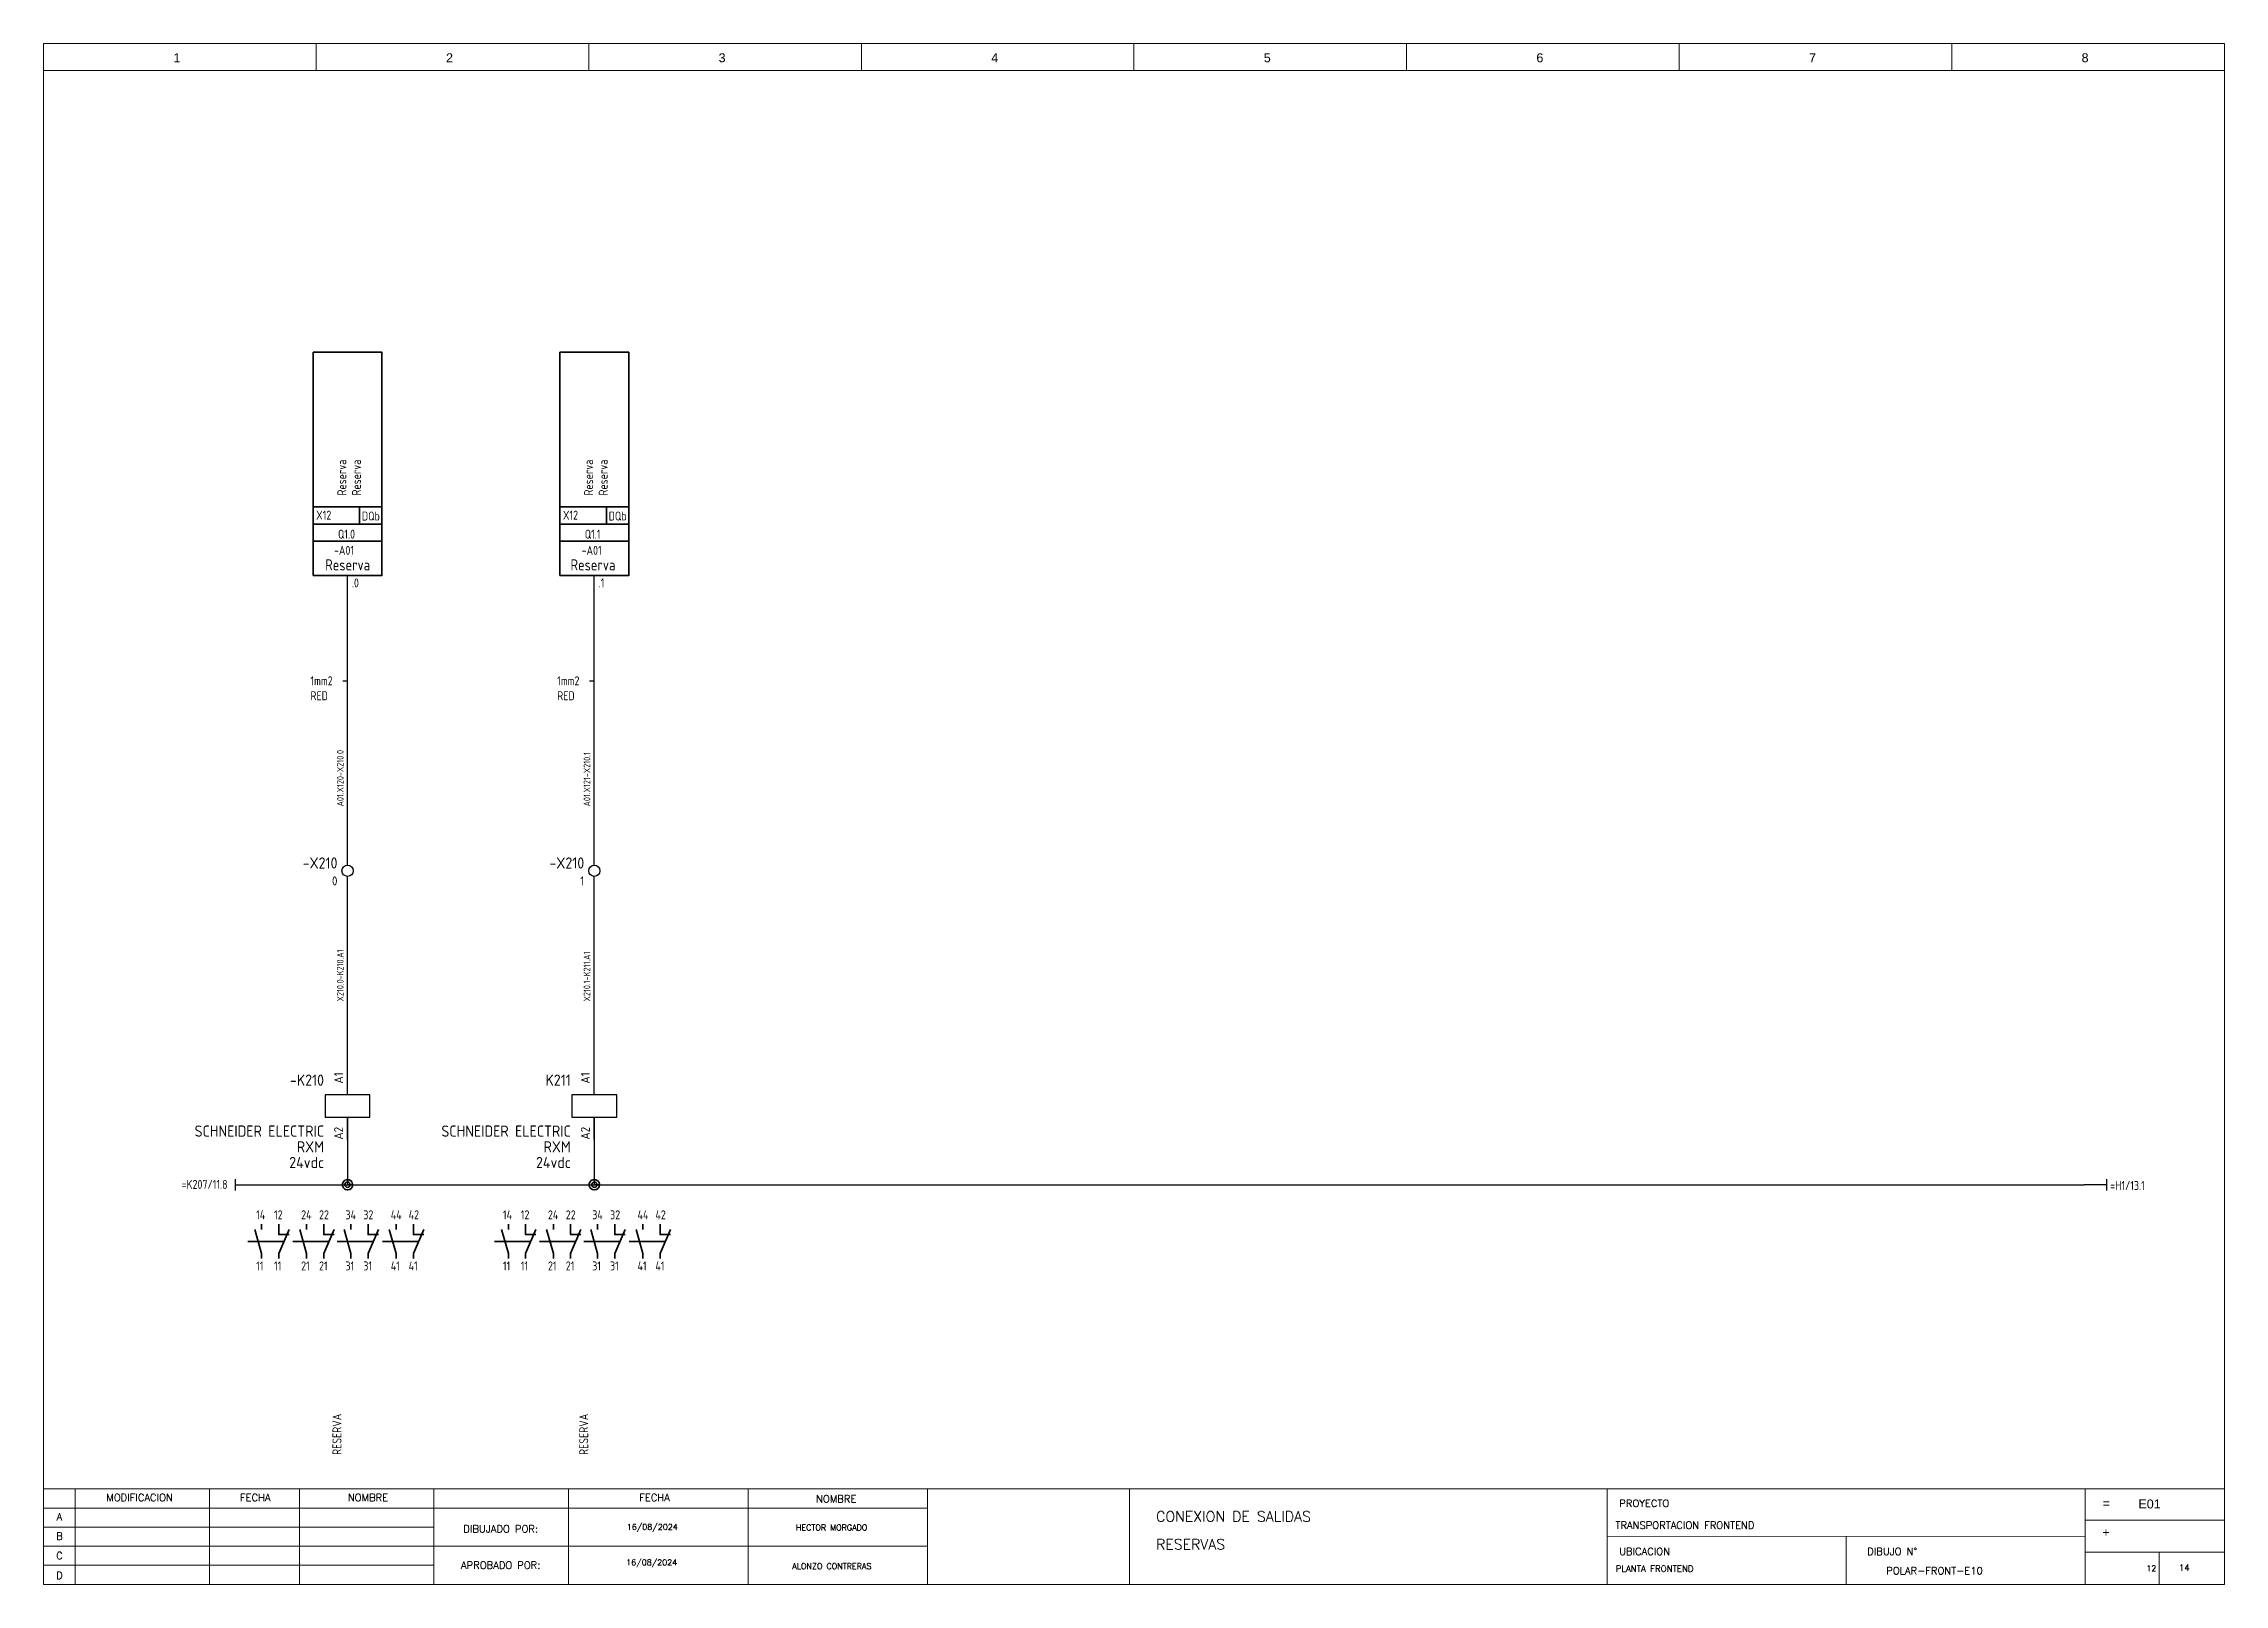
# Paper-space layout '12' of a CAD drawing. Header units: millimetres. Extents: x -33 to 453, y -23 to 320.
# The model-space entities are those that its viewports show. They can reach past a viewport. Long polylines and large blocks are cut down to what shows.
import ezdxf
from ezdxf.enums import TextEntityAlignment as Align

# ---------------------------------------------------------------- set-up
doc = ezdxf.new("R2010")
doc.units = ezdxf.units.MM
doc.header["$MEASUREMENT"] = 0
for name, color, linetype in [('0V', 160, 'Continuous'), ('24V', 20, 'Continuous'), ('DESC', 150, 'Continuous'), ('PDF_Geometría', 7, 'Continuous'), ('TAGS', 150, 'Continuous'), ('TERMS', 123, 'Continuous'), ('WIRENO', 10, 'Continuous'), ('WIREREF', 50, 'Continuous'), ('XREF', 7, 'Continuous')]:
    doc.layers.add(name, color=color, linetype=linetype)
for name, color, linetype, lineweight in [('FORMATO', 7, 'Continuous', 5), ('nombre tags', 200, 'Continuous', 0), ('SYMS', 7, 'Continuous', 30)]:
    doc.layers.add(name, color=color, linetype=linetype, lineweight=lineweight)
doc.styles.add('ROMANS', font='romans.shx')
doc.styles.add('SIMPLEX', font='simplex.shx', dxfattribs={"height": 6})
doc.styles.get("Standard").update_dxf_attribs({"font": 'arial.ttf'})
doc.styles.add('WD_IEC', font='ISOCP2.shx', dxfattribs={"width": 0.9, "height": 4})

# ---------------------------------------------------------------- blocks, each defined once
blk = doc.blocks.new('Membrete A3')
at = {"layer": 'FORMATO', "color": 5}
for p, q in [((454.02, 319.51), (-32.03, 319.51)), ((-32.03, 319.51), (-32.03, 313.51)), ((28.73, 319.51), (28.73, 313.51)), ((89.48, 319.51), (89.48, 313.51)), ((150.24, 319.51), (150.24, 313.51)), ((210.99, 319.51), (210.99, 313.51)), ((271.75, 319.51), (271.75, 313.51)), ((332.5, 319.51), (332.5, 313.51)), ((393.26, 319.51), (393.26, 313.51)), ((454.02, 319.51), (454.02, 313.51)), ((-32.03, 313.51), (454.02, 313.51)), ((454.02, -2.58), (-32.03, -2.58)), ((-32.03, -2.58), (-32.03, -23.85)), ((-25.03, -23.85), (-25.03, -2.58)), ((4.97, -23.85), (4.97, -2.58)), ((24.97, -23.85), (24.97, -2.58)), ((54.97, -23.85), (54.97, -2.58)), ((84.97, -23.85), (84.97, -2.58)), ((124.97, -23.85), (124.97, -2.58)), ((164.97, -23.85), (164.97, -2.58)), ((209.97, -23.85), (209.97, -2.58)), ((316.47, -2.58), (316.47, -23.85)), ((422.96, -2.58), (422.96, -23.85)), ((454.02, -2.58), (454.02, -23.85)), ((-32.03, -6.84), (54.97, -6.84)), ((54.97, -6.84), (164.97, -6.84)), ((422.96, -9.52), (454.02, -9.52)), ((-32.03, -11.09), (54.97, -11.09)), ((316.47, -13.22), (422.96, -13.1)), ((369.71, -13.16), (369.71, -23.85)), ((-32.03, -15.35), (54.97, -15.35)), ((54.97, -15.35), (164.97, -15.35)), ((422.96, -16.69), (454.02, -16.69)), ((-32.03, -19.6), (54.97, -19.6)), ((454.02, -23.85), (-32.03, -23.85))]:
    blk.add_line(p, q, dxfattribs=at)
at = {"layer": 'FORMATO', "color": 172, "true_color": 0x0000d2}
blk.add_line((439.51, -16.69), (439.51, -23.85), dxfattribs=at)
at = {"flags": 8}
for tag, p in [('=', (437.34, -6.94)), ('+', (437.03, -13.59))]:
    blk.add_attdef(tag, text='', height=2, dxfattribs=at).set_placement(p, align=Align.CENTER)
at = {"layer": 'FORMATO', "style": 'SIMPLEX'}
for s, height, p in [('MODIFICACION', 1.625, (-10.65, -5.33)), ('FECHA', 1.625, (15.14, -5.33)), ('NOMBRE', 1.625, (40.26, -5.33)), ('FECHA', 1.625, (104.13, -5.33)), ('NOMBRE', 1.625, (144.62, -5.61)), ('A', 1.62, (-28.51, -9.6)), ('PROYECTO', 1.625, (324.72, -6.61)), ('B', 1.62, (-28.51, -13.91)), ('DIBUJADO POR:', 1.625, (69.84, -12.31)), ('C', 1.62, (-28.51, -18.26)), ('APROBADO POR:', 1.625, (69.84, -20.39)), ('UBICACION', 1.625, (324.79, -17.32)), ('DIBUJO N°', 1.625, (379.98, -17.32)), ('D', 1.62, (-28.51, -22.66))]:
    blk.add_text(s, height=height, dxfattribs=at).set_placement(p, align=Align.CENTER)
at = {"layer": 'FORMATO', "color": 5, "char_height": 2, "attachment_point": 1}
for s, insert in [('1', (-3.1, 317.35)), ('2', (57.66, 317.35)), ('3', (118.41, 317.35)), ('4', (179.17, 317.35)), ('5', (239.92, 317.35)), ('6', (300.68, 317.35)), ('7', (361.44, 317.35)), ('8', (422.19, 317.35))]:
    blk.add_mtext_dynamic_manual_height_columns(s, width=6.4736, gutter_width=10, heights=[0], dxfattribs=dict(at, insert=insert))
at = {"layer": 'FORMATO', "char_height": 2, "attachment_point": 1}
for s, insert in [('{\\Famgdt|c0;=}', (426.91, -4.81)), ('{\\Famgdt|c0;+}', (426.84, -11.28))]:
    blk.add_mtext_dynamic_manual_height_columns(s, width=6.5897, gutter_width=30, heights=[0], dxfattribs=dict(at, insert=insert))
at = {"layer": 'FORMATO', "char_height": 1.3, "attachment_point": 1, "style": 'SIMPLEX'}
for insert in [(97.95, -10.41), (97.81, -18.31)]:
    blk.add_mtext_dynamic_manual_height_columns('16/08/2024', width=6.1912, gutter_width=1, heights=[0], dxfattribs=dict(at, insert=insert))
at = {"layer": 'FORMATO', "flags": 8}
for tag, p, height, style in [('MOD_DESC11', (-24.47, -8.5), 1.3, 'ROMANS'), ('MOD_DESC12', (-24.47, -10.77), 1.3, 'ROMANS'), ('TITULO_3', (215.92, -9.87), 2.3, 'ROMANS'), ('MOD_DESC21', (-24.43, -12.68), 1.3, 'ROMANS'), ('MOD_DESC22', (-24.43, -14.95), 1.3, 'ROMANS'), ('TITULO_4', (215.92, -16.08), 2.3, 'ROMANS'), ('TITULO_1', (318.29, -11.48), 1.62, 'SIMPLEX'), ('MOD_DESC31', (-24.52, -16.84), 1.3, 'ROMANS'), ('MOD_DESC32', (-24.52, -19.12), 1.3, 'ROMANS'), ('TITULO_2', (318.36, -21.07), 1.4, 'SIMPLEX')]:
    blk.add_attdef(tag, p, '', height=height, dxfattribs=dict(at, style=style))
for tag, height, style, p in [('MOD_F1', 1.3, 'ROMANS', (14.38, -9.61)), ('MOD_N1', 1.3, 'ROMANS', (30.54, -9.91)), ('MOD_F2', 1.3, 'ROMANS', (14.31, -13.92)), ('MOD_N2', 1.3, 'ROMANS', (30.46, -14.07)), ('DIBUJO', 1.3, 'SIMPLEX', (143.59, -11.82)), ('MOD_F3', 1.3, 'ROMANS', (14.38, -18.31)), ('MOD_N3', 1.3, 'ROMANS', (30.48, -18.32)), ('APROBO', 1.3, 'SIMPLEX', (143.64, -20.44)), ('DWG_NO', 1.62, 'SIMPLEX', (389.4, -21.62)), ('N°', 1.3, 'ROMANS', (432.14, -20.89))]:
    blk.add_attdef(tag, text='', height=height, dxfattribs=dict(at, style=style)).set_placement(p, align=Align.CENTER)
at = {"layer": 'FORMATO', "style": 'ROMANS', "flags": 8}
blk.add_attdef('CANTIDAD', text='', height=1.4, dxfattribs=at).set_placement((447.78, -20.98), align=Align.RIGHT)
blk = doc.blocks.new('VCR1')
for p, q in [((0, 2.5), (0, 7.5)), ((0, -2.5), (0, -7.5))]:
    blk.add_line(p, q)
blk.add_lwpolyline([(-5, 2.5), (-5, -2.5), (5, -2.5), (5, 2.5)], close=True)
at = {"style": 'WD_IEC'}
for tag, p in [('INST', (-5.25, 11.5)), ('LOC', (-5.25, 8)), ('TAG1', (-5.25, 4.5)), ('DESC1', (-5.25, -6.85)), ('DESC2', (-5.25, -10.35)), ('DESC3', (-5.25, -13.85))]:
    blk.add_attdef(tag, text='', height=2.5, dxfattribs=at).set_placement(p, align=Align.RIGHT)
blk.add_attdef('TERM01', text='', height=2, rotation=90, dxfattribs=at).set_placement((-1, 7.5), align=Align.RIGHT)
at = {"style": 'WD_IEC', "flags": 1}
for tag, p, height in [('X2TERM01', (0, 7.5), 0.32), ('X4LINK', (-5, 0), 0.32), ('X1LINK', (5, 0), 0.32), ('ASSYCODE', (1, -4), 1), ('FAMILY', (1, -5.5), 1), ('X8TERM02', (0, -7.5), 0.32), ('CATDESC', (1, -7), 1)]:
    blk.add_attdef(tag, p, '', height=height, dxfattribs=at)
at = {"style": 'WD_IEC', "flags": 9}
for tag, p in [('MFG', (-6, 1)), ('CAT', (-6, -1.5))]:
    blk.add_attdef(tag, text='', height=1.5, dxfattribs=at).set_placement(p, align=Align.RIGHT)
at = {"style": 'WD_IEC'}
blk.add_attdef('TERM02', (-1, -7.5), '', height=2, rotation=90, dxfattribs=at)
at = {"lineweight": 9, "style": 'WD_IEC'}
for tag, p in [('NO', (-5.5, -16.5)), ('NC', (-5.5, -20))]:
    blk.add_attdef(tag, text='', height=2.5, dxfattribs=at).set_placement(p, align=Align.TOP_RIGHT)
for tag, p in [('XREFNO', (-4, -16.5)), ('XREFNC', (-4, -20))]:
    blk.add_attdef(tag, text='', height=2.5, dxfattribs=at).set_placement(p, align=Align.TOP_LEFT)
blk = doc.blocks.new('REFERENCIA_ENTRADA_HORIZONTAL')
at = {"layer": 'SYMS'}
for p, q in [((-5, 1.25), (-5, -1.25)), ((-5, 0), (0, 0))]:
    blk.add_line(p, q, dxfattribs=at)
at = {"layer": 'TAGS', "style": 'WD_IEC', "width": 0.9, "flags": 8}
blk.add_attdef('TAG', text='', height=1, dxfattribs=at).set_placement((-15.18, -2.12), align=Align.RIGHT)
blk = doc.blocks.new('empalme')
at = {"layer": 'PDF_Geometría', "color": 40, "lineweight": 35, "true_color": 0xffcf00}
for points in [[(145.66, 151.93), (144.51, 151.93)], [(145.1, 151.93), (144.51, 151.93)]]:
    blk.add_lwpolyline(points, close=True, dxfattribs=at)
for points in [[(143.39, 152.17), (143.39, 152.17), (143.34, 151.93), (143.39, 151.7)], [(143.58, 152.61), (143.58, 152.61), (143.44, 152.41), (143.39, 152.17)], [(143.39, 151.7), (143.39, 151.7), (143.44, 151.46), (143.58, 151.26)], [(143.94, 152.93), (143.94, 152.93), (143.73, 152.81), (143.58, 152.61)], [(143.58, 151.26), (143.58, 151.26), (143.73, 151.06), (143.94, 150.94)], [(143.94, 152.06), (143.94, 152.06), (143.92, 151.93), (143.94, 151.81)], [(144.39, 153.08), (144.39, 153.08), (144.15, 153.05), (143.94, 152.93)], [(144.04, 152.28), (144.04, 152.28), (143.97, 152.18), (143.94, 152.06)], [(143.94, 151.81), (143.94, 151.81), (143.97, 151.69), (144.04, 151.59)], [(143.94, 150.94), (143.94, 150.94), (144.15, 150.82), (144.39, 150.79)], [(144.22, 152.44), (144.22, 152.44), (144.12, 152.38), (144.04, 152.28)], [(144.04, 151.59), (144.04, 151.59), (144.12, 151.49), (144.22, 151.43)], [(144.45, 152.51), (144.45, 152.51), (144.33, 152.5), (144.22, 152.44)], [(144.22, 151.43), (144.22, 151.43), (144.33, 151.37), (144.45, 151.36)], [(144.87, 153.03), (144.87, 153.03), (144.64, 153.1), (144.39, 153.08)], [(144.39, 150.79), (144.39, 150.79), (144.64, 150.77), (144.87, 150.84)], [(144.69, 152.49), (144.69, 152.49), (144.58, 152.53), (144.45, 152.51)], [(144.45, 151.36), (144.45, 151.36), (144.58, 151.34), (144.69, 151.38)], [(144.9, 152.37), (144.9, 152.37), (144.81, 152.45), (144.69, 152.49)], [(144.69, 151.38), (144.69, 151.38), (144.81, 151.42), (144.9, 151.5)], [(145.28, 152.79), (145.28, 152.79), (145.1, 152.95), (144.87, 153.03)], [(144.87, 150.84), (144.87, 150.84), (145.1, 150.92), (145.28, 151.08)], [(145.05, 152.17), (145.05, 152.17), (144.99, 152.28), (144.9, 152.37)], [(144.9, 151.5), (144.9, 151.5), (144.99, 151.58), (145.05, 151.7)], [(145.1, 151.93), (145.1, 151.93), (145.1, 152.06), (145.05, 152.17)], [(145.05, 151.7), (145.05, 151.7), (145.1, 151.81), (145.1, 151.93)], [(145.56, 152.4), (145.56, 152.4), (145.46, 152.62), (145.28, 152.79)], [(145.28, 151.08), (145.28, 151.08), (145.46, 151.24), (145.56, 151.47)], [(145.66, 151.93), (145.66, 151.93), (145.66, 152.18), (145.56, 152.4)], [(145.56, 151.47), (145.56, 151.47), (145.66, 151.69), (145.66, 151.93)]]:
    blk.add_open_spline(points, degree=3, dxfattribs=at)
blk = doc.blocks.new('empalme_')
at = {"layer": '0V'}
blk.add_blockref('empalme', (-144.51, -151.93), dxfattribs=at)
blk = doc.blocks.new('VT0002')
blk.add_circle((0, 0), 1.25)
at = {"style": 'WD_IEC', "flags": 1}
for tag, p, height in [('ASSYCODE', (2.75, 10.75), 1), ('CATDESC', (2.75, 9.25), 1), ('MFG', (2.75, 7.25), 1.5), ('CAT', (2.75, 4.75), 1.5), ('X4PIN01', (-1.25, 1), 0.25), ('X4TERM01', (-1.25, 0), 0.25), ('X4TERMDESC01', (-1.25, 0.5), 0.4), ('STRIPSEQ', (0, 0), 0.025), ('X2PIN01', (0, 2.25), 0.25), ('X2TERM01', (0, 1.25), 0.25), ('X8PIN01', (0, -0.25), 0.25), ('X2TERMDESC01', (0, 1.75), 0.4), ('X1PIN01', (1.25, 1), 0.25), ('X1TERM01', (1.25, 0), 0.25), ('X1TERMDESC01', (1.25, 0.5), 0.4), ('LINKTERM', (0, -0.04), 0.025), ('X8TERM01', (0, -1.25), 0.25), ('X8TERMDESC01', (0, -0.75), 0.4)]:
    blk.add_attdef(tag, p, '', height=height, dxfattribs=at)
at = {"style": 'WD_IEC'}
for tag, p in [('INST', (-2.25, 6.5)), ('LOC', (-2.25, 3.5)), ('DESC1', (-2.25, -6.25)), ('DESC2', (-2.25, -9.25)), ('DESC3', (-2.25, -12.25))]:
    blk.add_attdef(tag, text='', height=2.5, dxfattribs=at).set_placement(p, align=Align.RIGHT)
at = {"style": 'WD_IEC', "flags": 8}
for tag, height, p in [('TAGSTRIP', 2.5, (-2.25, 0.5)), ('TERM01', 2, (-2.25, -3.25))]:
    blk.add_attdef(tag, text='', height=height, dxfattribs=at).set_placement(p, align=Align.RIGHT)

msp = doc.modelspace()

# ---------------------------------------------------------------- linework, layer by layer
at = {"layer": '0V'}
for p, q in [((577.29, -553.63), (577.29, -548.63)), ((577.29, -548.63), (577.29, -563.69)), ((632.29, -553.63), (632.29, -548.63)), ((632.29, -548.63), (632.29, -563.69)), ((557.27, -563.69), (964.34, -563.69))]:
    msp.add_line(p, q, dxfattribs=at)
at = {"layer": '24V'}
for p, q in [((577.29, -492.48), (577.29, -427.95)), ((632.29, -492.48), (632.29, -427.95)), ((577.29, -516.81), (577.29, -494.98)), ((632.29, -516.81), (632.29, -494.98)), ((577.29, -538.63), (577.29, -516.81)), ((632.29, -538.63), (632.29, -516.81))]:
    msp.add_line(p, q, dxfattribs=at)
at = {"layer": 'PDF_Geometría', "lineweight": 35}
for points in [[(569.63, -427.95), (569.63, -378.16), (584.95, -378.16), (584.95, -427.95)], [(624.63, -427.95), (624.63, -378.16), (639.95, -378.16), (639.95, -427.95)]]:
    msp.add_lwpolyline(points, close=True, dxfattribs=at)
for points in [[(569.63, -412.63), (584.95, -412.63)], [(579.97, -416.46), (579.97, -412.63)], [(624.63, -412.63), (639.95, -412.63)], [(634.97, -416.46), (634.97, -412.63)], [(569.63, -416.46), (584.95, -416.46)], [(624.63, -416.46), (639.95, -416.46)], [(569.63, -420.29), (584.95, -420.29)], [(624.63, -420.29), (639.95, -420.29)]]:
    msp.add_lwpolyline(points, dxfattribs=at)
at = {"layer": 'SYMS'}
for p, q in [((969.34, -563.69), (964.34, -563.69)), ((969.34, -562.44), (969.34, -564.94))]:
    msp.add_line(p, q, dxfattribs=at)
at = {"layer": 'WIRENO'}
for p, q in [((576.23, -451.41), (577.29, -451.41)), ((631.23, -451.41), (632.29, -451.41))]:
    msp.add_line(p, q, dxfattribs=at)
at = {"layer": 'XREF', "lineweight": 35}
for points in [[(558.13, -573.64), (558.13, -572.49)], [(564.26, -574.79), (561.96, -574.79), (561.96, -572.49)], [(568.16, -573.64), (568.16, -572.49)], [(574.28, -574.79), (571.99, -574.79), (571.99, -572.49)], [(578.03, -573.64), (578.03, -572.49)], [(584.16, -574.79), (581.86, -574.79), (581.86, -572.49)], [(588.13, -573.64), (588.13, -572.49)], [(594.26, -574.79), (591.96, -574.79), (591.96, -572.49)], [(613.13, -573.64), (613.13, -572.49)], [(619.26, -574.79), (616.96, -574.79), (616.96, -572.49)], [(623.16, -573.64), (623.16, -572.49)], [(629.28, -574.79), (626.99, -574.79), (626.99, -572.49)], [(633.03, -573.64), (633.03, -572.49)], [(639.16, -574.79), (636.86, -574.79), (636.86, -572.49)], [(643.13, -573.64), (643.13, -572.49)], [(649.26, -574.79), (646.96, -574.79), (646.96, -572.49)], [(555.07, -576.32), (563.11, -576.32)], [(558.13, -580.15), (558.13, -579), (556.6, -573.64)], [(561.96, -580.15), (561.96, -579), (564.26, -573.64)], [(565.09, -576.32), (573.13, -576.32)], [(568.16, -580.15), (568.16, -579), (566.62, -573.64)], [(571.99, -580.15), (571.99, -579), (574.28, -573.64)], [(574.97, -576.32), (583.01, -576.32)], [(578.03, -580.15), (578.03, -579), (576.5, -573.64)], [(581.86, -580.15), (581.86, -579), (584.16, -573.64)], [(585.07, -576.32), (593.11, -576.32)], [(588.13, -580.15), (588.13, -579), (586.6, -573.64)], [(591.96, -580.15), (591.96, -579), (594.26, -573.64)], [(610.07, -576.32), (618.11, -576.32)], [(613.13, -580.15), (613.13, -579), (611.6, -573.64)], [(616.96, -580.15), (616.96, -579), (619.26, -573.64)], [(620.09, -576.32), (628.13, -576.32)], [(623.16, -580.15), (623.16, -579), (621.62, -573.64)], [(626.99, -580.15), (626.99, -579), (629.28, -573.64)], [(629.97, -576.32), (638.01, -576.32)], [(633.03, -580.15), (633.03, -579), (631.5, -573.64)], [(636.86, -580.15), (636.86, -579), (639.16, -573.64)], [(640.07, -576.32), (648.11, -576.32)], [(643.13, -580.15), (643.13, -579), (641.6, -573.64)], [(646.96, -580.15), (646.96, -579), (649.26, -573.64)]]:
    msp.add_lwpolyline(points, dxfattribs=at)

# ---------------------------------------------------------------- block references
at = {"layer": '0V'}
for p in [(577.29, -563.69), (632.29, -563.69)]:
    msp.add_blockref('empalme_', p, dxfattribs=at)
at = {"layer": 'SYMS'}
ref = msp.add_blockref('VT0002', (577.29, -493.73), dxfattribs=at)
ref.add_attrib('TERM01', '0', dxfattribs={"layer": 'TERMS', "height": 2, "style": 'WD_IEC', "flags": 8}).set_placement((575.04, -496.98), align=Align.RIGHT)
ref.add_attrib('TAGSTRIP', '-X210', dxfattribs={"layer": 'TAGS', "height": 2.5, "style": 'WD_IEC', "flags": 8}).set_placement((575.04, -493.23), align=Align.RIGHT)
ref = msp.add_blockref('VT0002', (632.29, -493.73), dxfattribs=at)
ref.add_attrib('TERM01', '1', dxfattribs={"layer": 'TERMS', "height": 2, "style": 'WD_IEC', "flags": 8}).set_placement((630.04, -496.98), align=Align.RIGHT)
ref.add_attrib('TAGSTRIP', '-X210', dxfattribs={"layer": 'TAGS', "height": 2.5, "style": 'WD_IEC', "flags": 8}).set_placement((630.04, -493.23), align=Align.RIGHT)
ref = msp.add_blockref('VCR1', (577.29, -546.13), dxfattribs=at)
ref.add_attrib('TERM02', 'A2', (576.29, -553.63), dxfattribs={"layer": 'TERMS', "height": 2, "rotation": 90, "style": 'WD_IEC'})
ref.add_attrib('TERM01', 'A1', dxfattribs={"layer": 'TERMS', "height": 2, "rotation": 90, "style": 'WD_IEC'}).set_placement((576.29, -538.63), align=Align.RIGHT)
ref.add_attrib('DESC3', '24vdc', dxfattribs={"layer": 'DESC', "height": 2.5, "style": 'WD_IEC'}).set_placement((572.04, -559.98), align=Align.RIGHT)
ref.add_attrib('DESC2', 'RXM', dxfattribs={"layer": 'DESC', "height": 2.5, "style": 'WD_IEC'}).set_placement((572.04, -556.48), align=Align.RIGHT)
ref.add_attrib('DESC1', 'SCHNEIDER ELECTRIC', dxfattribs={"layer": 'DESC', "height": 2.5, "style": 'WD_IEC'}).set_placement((572.04, -552.98), align=Align.RIGHT)
ref.add_attrib('TAG1', '-K210', dxfattribs={"layer": 'TAGS', "height": 2.5, "style": 'WD_IEC'}).set_placement((572.04, -541.63), align=Align.RIGHT)
ref = msp.add_blockref('VCR1', (632.29, -546.13), dxfattribs=at)
ref.add_attrib('TERM02', 'A2', (631.29, -553.63), dxfattribs={"layer": 'TERMS', "height": 2, "rotation": 90, "style": 'WD_IEC'})
ref.add_attrib('TERM01', 'A1', dxfattribs={"layer": 'TERMS', "height": 2, "rotation": 90, "style": 'WD_IEC'}).set_placement((631.29, -538.63), align=Align.RIGHT)
ref.add_attrib('DESC3', '24vdc', dxfattribs={"layer": 'DESC', "height": 2.5, "style": 'WD_IEC'}).set_placement((627.04, -559.98), align=Align.RIGHT)
ref.add_attrib('DESC2', 'RXM', dxfattribs={"layer": 'DESC', "height": 2.5, "style": 'WD_IEC'}).set_placement((627.04, -556.48), align=Align.RIGHT)
ref.add_attrib('DESC1', 'SCHNEIDER ELECTRIC', dxfattribs={"layer": 'DESC', "height": 2.5, "style": 'WD_IEC'}).set_placement((627.04, -552.98), align=Align.RIGHT)
ref.add_attrib('TAG1', 'K211', dxfattribs={"layer": 'TAGS', "height": 2.5, "style": 'WD_IEC'}).set_placement((627.04, -541.63), align=Align.RIGHT)
msp.add_blockref('REFERENCIA_ENTRADA_HORIZONTAL', (557.27, -563.69), dxfattribs=at)

# ---------------------------------------------------------------- texts
at = {"layer": 'DESC', "char_height": 2, "attachment_point": 7, "rotation": 90, "style": 'WD_IEC'}
for s, insert, width in [('Reserva', (577.01, -410.1), 36.6324), ('Reserva', (580.27, -410.1), 24.66), ('Reserva', (632.01, -410.1), 36.6324), ('Reserva', (635.27, -410.1), 24.66), ('RESERVA', (575.93, -623.9), 36.6324), ('RESERVA', (630.93, -623.9), 36.6324)]:
    msp.add_mtext(s, dxfattribs=dict(at, insert=insert, width=width))
at = {"layer": 'nombre tags', "char_height": 2, "attachment_point": 7, "style": 'WD_IEC'}
for s, insert in [('X12   ', (570.29, -415.47)), ('Q1.0', (575.15, -419.7)), ('DQb  ', (580.49, -415.66)), ('X12   ', (625.29, -415.47)), ('Q1.1', (630.15, -419.7)), ('DQb  ', (635.49, -415.66)), ('-A01', (574.26, -423.31)), ('-A01', (629.45, -423.31))]:
    msp.add_mtext(s, dxfattribs=dict(at, insert=insert))
at = {"layer": 'nombre tags', "char_height": 2.5, "width": 14.5596, "attachment_point": 7, "style": 'WD_IEC'}
for insert in [(572.32, -426.8), (626.99, -426.8)]:
    msp.add_mtext('Reserva', dxfattribs=dict(at, insert=insert))
at = {"layer": 'TAGS', "char_height": 2, "attachment_point": 7, "style": 'WD_IEC'}
for s, insert in [('.0', (578.24, -430.57)), ('.1', (633.24, -430.57)), ('14', (556.93, -571.39)), ('12', (560.91, -571.39)), ('24', (566.95, -571.39)), ('22', (570.93, -571.39)), ('34', (576.82, -571.39)), ('32', (580.8, -571.39)), ('44', (586.92, -571.39)), ('42', (590.9, -571.39)), ('14', (611.93, -571.39)), ('12', (615.91, -571.39)), ('24', (621.95, -571.39)), ('22', (625.93, -571.39)), ('34', (631.82, -571.39)), ('32', (635.8, -571.39)), ('44', (641.92, -571.39)), ('42', (645.9, -571.39)), ('11', (556.93, -582.78)), ('11', (560.91, -582.78)), ('21', (566.95, -582.78)), ('21', (570.93, -582.78)), ('31', (576.82, -582.78)), ('31', (580.8, -582.78)), ('41', (586.92, -582.78)), ('41', (590.9, -582.78)), ('11', (611.93, -582.78)), ('11', (615.91, -582.78)), ('21', (621.95, -582.78)), ('21', (625.93, -582.78)), ('31', (631.82, -582.78)), ('31', (635.8, -582.78)), ('41', (641.92, -582.78)), ('41', (645.9, -582.78))]:
    msp.add_mtext(s, dxfattribs=dict(at, insert=insert))
at = {"layer": 'TAGS', "char_height": 2, "attachment_point": 1, "style": 'WD_IEC'}
for s, insert in [('\\pxql;=K207/11.8', (540.3, -562.61)), ('\\pxql;=H1/13.1', (970.15, -562.86))]:
    msp.add_mtext_dynamic_manual_height_columns(s, width=2, gutter_width=10, heights=[0], dxfattribs=dict(at, insert=insert))
at = {"layer": 'WIRENO', "char_height": 2, "attachment_point": 1, "style": 'WD_IEC'}
for insert in [(569.02, -450.38), (624.02, -450.38)]:
    msp.add_mtext_dynamic_manual_height_columns('1mm2\\PRED', width=7.1352, gutter_width=20, heights=[0], dxfattribs=dict(at, insert=insert))
at = {"layer": 'WIREREF', "char_height": 1.5, "attachment_point": 1, "rotation": 90, "style": 'WD_IEC'}
for s, insert in [('A01.X120-X210.0', (574.9, -479.37)), ('A01.X121-X210.1', (629.9, -479.37)), ('X210.0-K210.A1', (574.9, -522.83)), ('X210.1-K211.A1', (629.9, -522.83))]:
    msp.add_mtext_dynamic_manual_height_columns(s, width=67.509, gutter_width=20, heights=[0], dxfattribs=dict(at, insert=insert))

psp = doc.layouts.new('12')

# ---------------------------------------------------------------- block references
at = {"layer": 'FORMATO'}
ref = psp.add_blockref('Membrete A3', (-0.82, 0.6), dxfattribs=at)
ref.add_attrib('N°', '12', dxfattribs={"height": 1.3, "style": 'ROMANS', "flags": 8}).set_placement((436.91, -20.33), align=Align.CENTER)
ref.add_attrib('TITULO_4', 'RESERVAS', (215.1, -15.48), dxfattribs={"height": 2.3, "style": 'ROMANS', "flags": 8})
ref.add_attrib('DWG_NO', 'POLAR-FRONT-E10', dxfattribs={"height": 1.625, "style": 'SIMPLEX', "flags": 8}).set_placement((388.58, -21.02), align=Align.CENTER)
ref.add_attrib('DIBUJO', 'HECTOR MORGADO', dxfattribs={"height": 1.3, "style": 'SIMPLEX', "flags": 8}).set_placement((142.77, -11.23), align=Align.CENTER)
ref.add_attrib('APROBO', 'ALONZO CONTRERAS', dxfattribs={"height": 1.3, "style": 'SIMPLEX', "flags": 8}).set_placement((142.82, -19.85), align=Align.CENTER)
ref.add_attrib('TITULO_1', 'TRANSPORTACION FRONTEND', (317.47, -10.89), dxfattribs={"height": 1.625, "style": 'SIMPLEX', "flags": 8})
ref.add_attrib('TITULO_3', 'CONEXION DE SALIDAS', (215.1, -9.27), dxfattribs={"height": 2.3, "style": 'ROMANS', "flags": 8})
ref.add_attrib('=', 'E01', dxfattribs={"layer": '0', "height": 2, "flags": 8}).set_placement((436.52, -6.34), align=Align.CENTER)
ref.add_attrib('TITULO_2', 'PLANTA FRONTEND', (317.54, -20.47), dxfattribs={"height": 1.4, "style": 'SIMPLEX', "flags": 8})
ref.add_attrib('CANTIDAD', '14', dxfattribs={"height": 1.4, "style": 'ROMANS', "flags": 8}).set_placement((445.45, -20.23), align=Align.RIGHT)

# ---------------------------------------------------------------- viewports
at = {"layer": 'FORMATO', "view_target_point": (2277.15, -118.76)}
psp.add_viewport(center=(210.17, 148.42), size=(486.05, 343.3649), view_center_point=(-1524.58, -362.31), view_height=343.365, dxfattribs=at)

doc.saveas('drawing.dxf')
